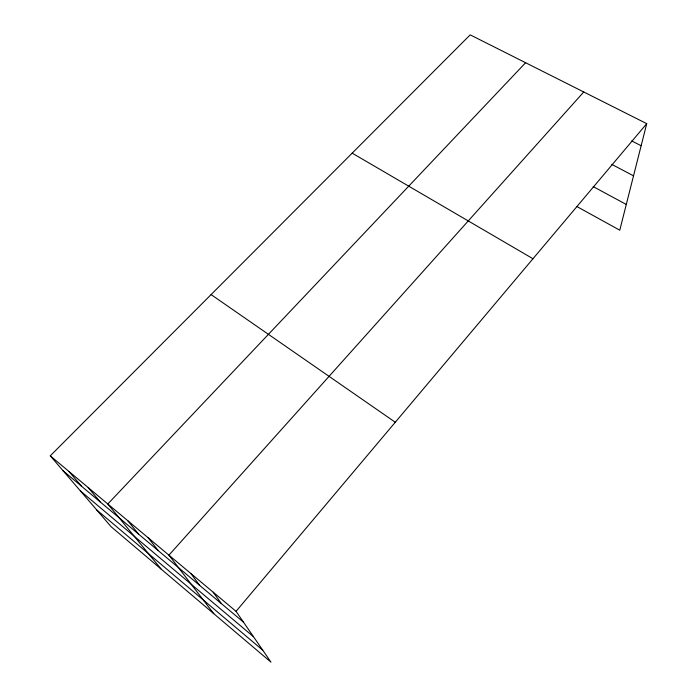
<?xml version="1.0" encoding="UTF-8"?>
<svg xmlns="http://www.w3.org/2000/svg" width="697" height="697" viewBox="0 0 697 697"><rect width="100%" height="100%" fill="white"/><g stroke="black" fill="none" stroke-linecap="round" stroke-linejoin="round"><path stroke-width="1.05" d="M50.271 455.829L236.048 611.339L270.976 662.15L111.119 526.714L50.271 455.829L470.187 34.85L646.729 123.657L619.772 230.202L576.889 206.539M236.048 611.339L646.729 123.657M583.755 91.978L168.927 555.152L213.77 613.682M525.608 62.73L107.8 503.983L161.129 569.083M631.717 140.925L641.135 145.76M611.818 164.396L633.529 175.827M593.191 186.587L626.281 204.456M352.185 153.148L532.978 258.735M211.095 294.604L395.286 422.243M63.122 470.797L243.514 622.194M80.416 490.941L253.481 636.701M96.665 509.873L262.778 650.223M69.064 471.564L81.427 486.157M88.24 487.612L100.08 501.814M127.76 520.694L138.503 534.059M148.13 537.744L158.289 550.665M190.812 573.474L199.699 585.419M213.186 592.197L221.376 603.611"/></g></svg>
